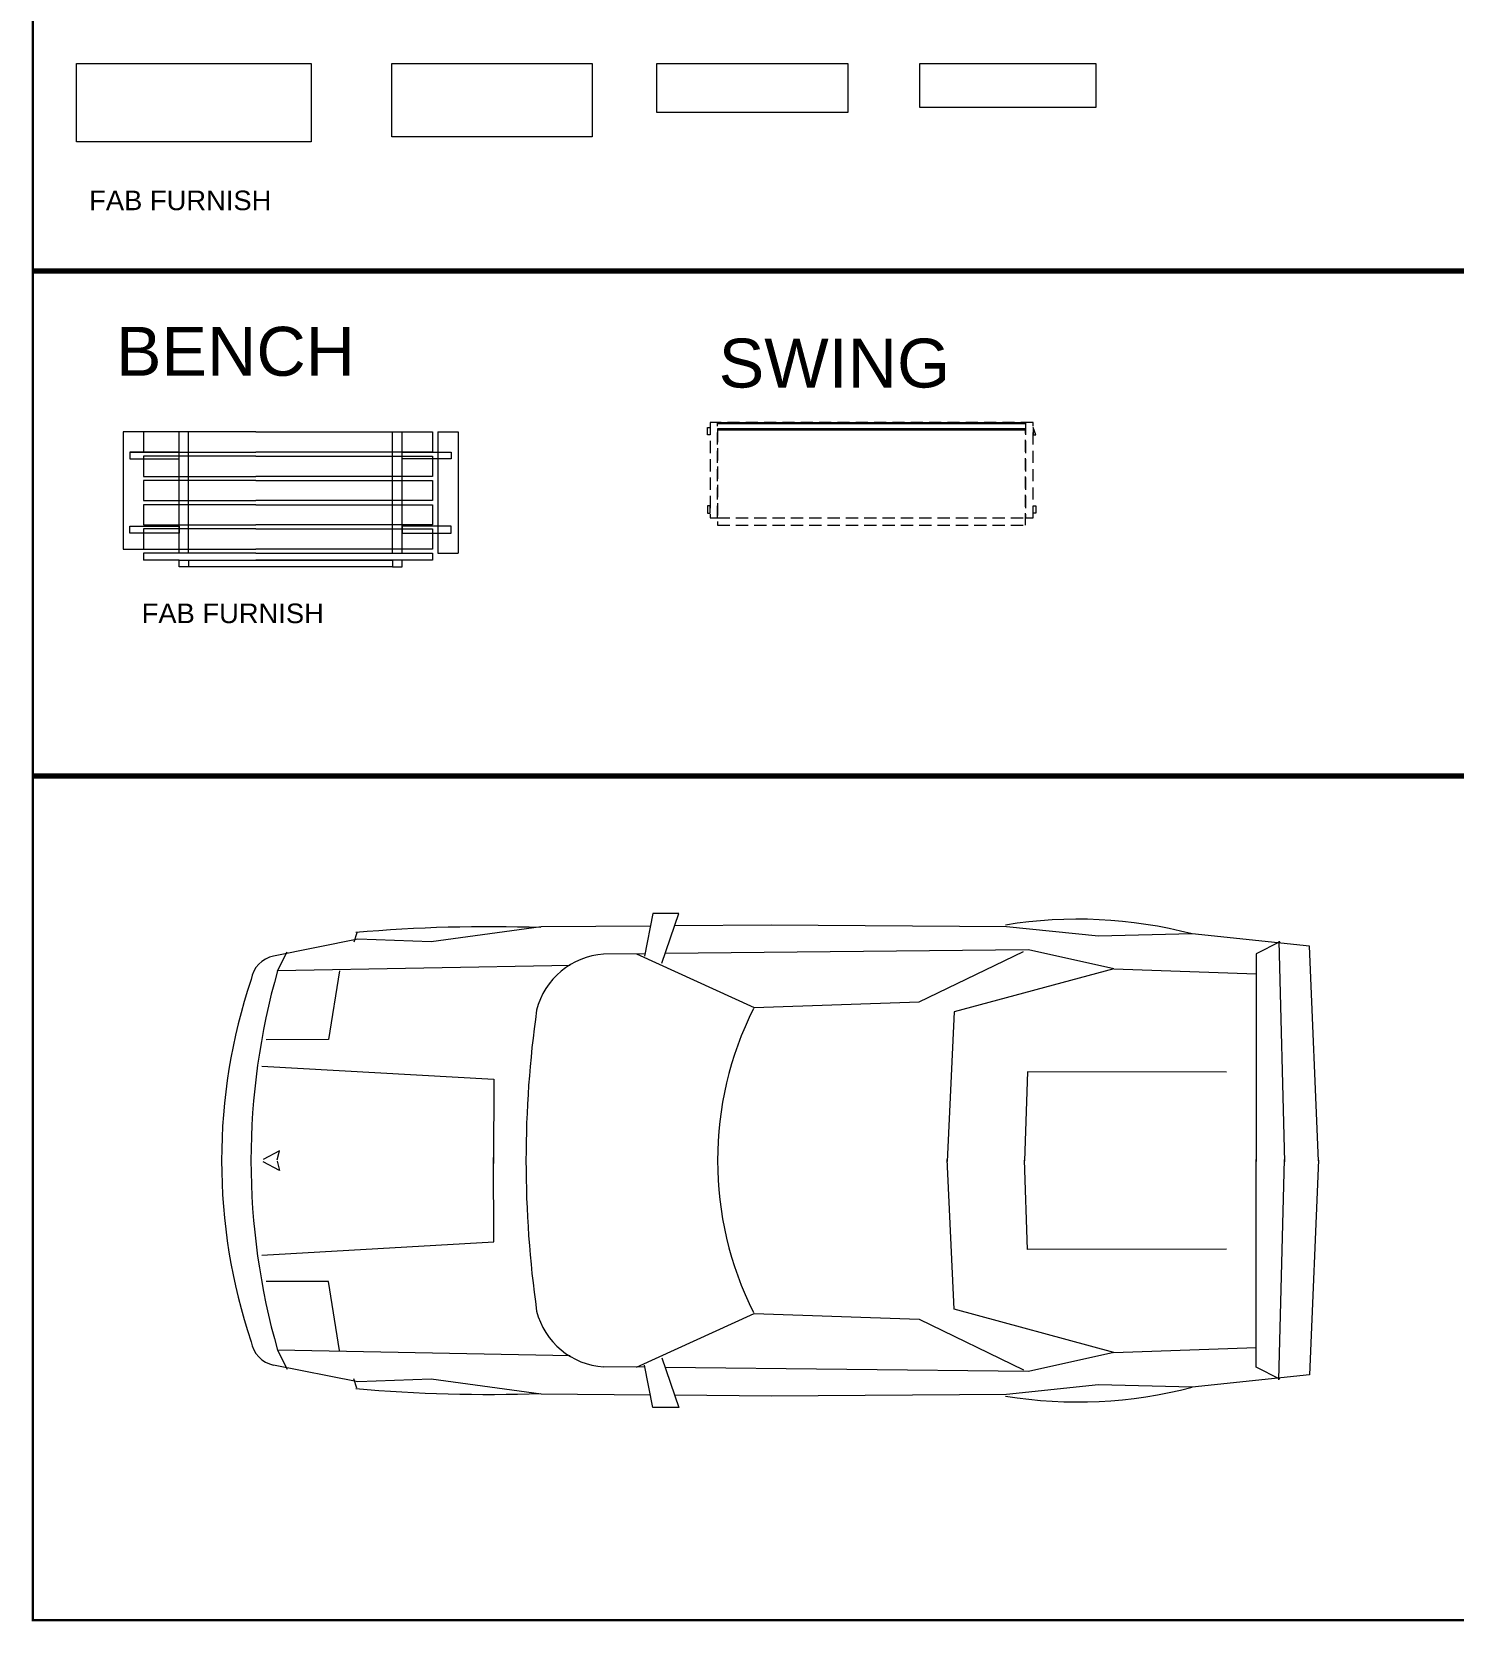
# Model space of a CAD drawing. Header units: inches. Extents: x 0 to 2128, y 0 to 649.
# Drawn here: x 733.1 to 1023.8, y -0.2 to 324.7 of the extents above; entities that cross this region are included whole.
import ezdxf

# ---------------------------------------------------------------- set-up
doc = ezdxf.new("R2010")
doc.units = ezdxf.units.IN
doc.header["$MEASUREMENT"] = 0
doc.linetypes.add('DASHED', pattern=[0.75, 0.5, -0.25])
doc.layers.add('I_FUR', color=7, linetype='Continuous', lineweight=9)
doc.styles.add('ARIAL', font='arial.ttf')

# ---------------------------------------------------------------- blocks, each defined once
blk = doc.blocks.new('A$C55D01761')
at = {"linetype": 'DASHED', "ltscale": 5}
for p, q in [((19.5, 66), (0, 66)), ((0, 66), (0, 64.5)), ((19.5, 0), (19.5, 66)), ((0, 64.5), (19.5, 64.5)), ((0, 64.5), (0, 1.5)), ((19.5, 1.5), (0, 1.5)), ((0, 1.5), (0, 0)), ((0, 0), (19.5, 0))]:
    blk.add_line(p, q, dxfattribs=at)
for points in [[(1, 66), (2.5, 66), (2.5, 66.5521139628836), (1, 66.5521139628836)], [(-1.5, 64.5), (-1.5, 1.5), (18, 1.5), (18, 64.5)], [(1, 0), (2.5, 0), (2.5, -0.5521139628835954), (1, -0.5521139628835954)], [(18.5, 0), (17, 0), (17, -0.5521139628835954)]]:
    blk.add_lwpolyline(points, close=True, dxfattribs=at)
for points in [[(18.5, 66), (17, 66), (17, 66.5521139628836), (18.5, 66.5521139628836)], [(18, 64.5), (18, 1.5), (18.25, 1.5), (18.25, 64.5)], [(19.25, 1.5), (19.25, 64.5), (19.5, 64.5), (19.5, 1.5)]]:
    blk.add_lwpolyline(points, close=True)
blk = doc.blocks.new('Bench')
for p, q in [((-27575634.06807854, 21688588.73095722), (-27575634.06807854, 21688564.73095722)), ((-27575629.93014751, 21688588.73095722), (-27575634.06807854, 21688588.73095722)), ((-27575629.93014751, 21688588.73095722), (-27575629.93014751, 21688584.59302619)), ((-27575622.61980268, 21688563.90337101), (-27575622.61980268, 21688588.73095722)), ((-27575620.6887682, 21688563.90337101), (-27575620.6887682, 21688588.73095722)), ((-27575578.96463027, 21688563.90337101), (-27575578.96463027, 21688588.73095722)), ((-27575577.03359578, 21688563.90337101), (-27575577.03359578, 21688588.73095722)), ((-27575569.72325096, 21688588.73095722), (-27575569.72325096, 21688563.90337101)), ((-27575569.72325096, 21688588.73095722), (-27575565.58531991, 21688588.73095722)), ((-27575565.58531991, 21688588.73095722), (-27575565.58531991, 21688563.90337101)), ((-27575629.93014751, 21688583.76543998), (-27575629.93014751, 21688579.62750895)), ((-27575629.93014751, 21688578.79992273), (-27575629.93014751, 21688574.6619917)), ((-27575629.93014751, 21688573.83440549), (-27575629.93014751, 21688569.69647446)), ((-27575629.93014751, 21688568.86888825), (-27575629.93014751, 21688564.73095722)), ((-27575629.93014751, 21688563.90337101), (-27575629.93014751, 21688562.52406067)), ((-27575622.61980268, 21688562.52406067), (-27575629.9301475, 21688562.52406067)), ((-27575569.72325096, 21688563.90337101), (-27575565.58531991, 21688563.90337101))]:
    blk.add_line(p, q)
for points in [[(-27575606.96463027, 21688588.73095722), (-27575634.06807854, 21688588.73095722)], [(-27575606.96463027, 21688588.73095722), (-27575570.82669923, 21688588.73095722), (-27575570.82669923, 21688584.59302619), (-27575606.96463027, 21688584.59302619)], [(-27575632.6887682, 21688584.59302619), (-27575606.96463027, 21688584.59302619)], [(-27575606.96463027, 21688583.76543998), (-27575629.93014751, 21688583.76543998)], [(-27575606.96463027, 21688583.76543998), (-27575570.82669923, 21688583.76543998), (-27575570.82669923, 21688579.62750895), (-27575606.96463027, 21688579.62750895)], [(-27575629.93014751, 21688579.62750895), (-27575606.96463027, 21688579.62750895)], [(-27575606.96463027, 21688578.79992273), (-27575629.93014751, 21688578.79992273)], [(-27575606.96463027, 21688578.79992273), (-27575570.82669923, 21688578.79992273), (-27575570.82669923, 21688574.6619917), (-27575606.96463027, 21688574.6619917)], [(-27575629.93014751, 21688574.6619917), (-27575606.96463027, 21688574.6619917)], [(-27575606.96463027, 21688573.83440549), (-27575629.93014751, 21688573.83440549)], [(-27575606.96463027, 21688573.83440549), (-27575570.82669923, 21688573.83440549), (-27575570.82669923, 21688569.69647446), (-27575606.96463027, 21688569.69647446)], [(-27575629.93014751, 21688569.69647446), (-27575606.96463027, 21688569.69647446)], [(-27575606.96463027, 21688568.86888825), (-27575629.93014751, 21688568.86888825)], [(-27575606.96463027, 21688568.86888825), (-27575570.82669923, 21688568.86888825), (-27575570.82669923, 21688564.73095722), (-27575606.96463027, 21688564.73095722)], [(-27575634.06807854, 21688564.73095722), (-27575606.96463027, 21688564.73095722)], [(-27575606.96463027, 21688563.90337101), (-27575629.93014751, 21688563.90337101)], [(-27575622.61980268, 21688562.52406067), (-27575606.96463027, 21688562.52406067)], [(-27575622.61980268, 21688562.52406067), (-27575578.96463027, 21688562.52406067), (-27575578.96463027, 21688561.14475032), (-27575622.61980268, 21688561.14475032)], [(-27575606.96463027, 21688563.90337101), (-27575570.82669923, 21688563.90337101), (-27575570.82669923, 21688562.52406067), (-27575606.96463027, 21688562.52406067)]]:
    blk.add_lwpolyline(points)
for points in [[(-27575622.61980268, 21688584.59302619), (-27575632.6887682, 21688584.59302619), (-27575632.6887682, 21688583.21371584), (-27575622.61980268, 21688583.21371584)], [(-27575577.03359578, 21688584.59302619), (-27575566.96463026, 21688584.59302619), (-27575566.96463026, 21688583.21371584), (-27575577.03359578, 21688583.21371584)], [(-27575622.61980268, 21688568.04130205), (-27575632.6887682, 21688568.04130205), (-27575632.6887682, 21688569.42061239), (-27575622.61980268, 21688569.42061239)], [(-27575577.03359578, 21688568.04130205), (-27575566.96463026, 21688568.04130205), (-27575566.96463026, 21688569.42061239), (-27575577.03359578, 21688569.42061239)], [(-27575620.6887682, 21688561.14475032), (-27575622.61980268, 21688561.14475032), (-27575622.61980268, 21688562.52406067), (-27575620.6887682, 21688562.52406067)], [(-27575578.96463027, 21688561.14475032), (-27575577.03359578, 21688561.14475032), (-27575577.03359578, 21688562.52406067), (-27575578.96463027, 21688562.52406067)]]:
    blk.add_lwpolyline(points, close=True)
blk = doc.blocks.new('CHDE05PL')
at = {"color": 0, "linetype": 'ByBlock'}
for p, q in [((1.498255689132463, 0.8740596977102086), (1.46903818006865, 0.7222795450002764)), ((1.591598341153769, 0.8741893201023458), (1.498255689132463, 0.8740596977102086)), ((1.531149100644199, 0.6966160499743524), (1.591598341153769, 0.8741893201023458)), ((0.4407727080617861, 0.8049981147100311), (0.4307033686044406, 0.7714174975170068)), ((1.100120784974592, 0.8261456772679593), (0.7070515194419614, 0.7727208884614356)), ((1.489640223973481, 0.8293037736290784), (1.100120784974592, 0.8261456772679593)), ((1.921344533946694, 0.8328038911428735), (1.576558361437832, 0.830008477492754)), ((2.761897796167488, 0.8270738909088777), (1.921344533946694, 0.8328038911428735)), ((3.090714140377485, 0.7930442411984587), (2.761897796167488, 0.8270738909088777)), ((3.424529715681956, 0.801324689183957), (3.090714140377485, 0.7930442411984587)), ((3.843943863541369, 0.7573048782261367), (3.424529715681956, 0.801324689183957)), ((0.4454021564235405, 0.7824735150788911), (0.1441155756895682, 0.7222297688979893)), ((0.7070515194419614, 0.7727208884614356), (0.4454021564235405, 0.7824735150788911)), ((2.840640633132181, 0.7448760126687262), (1.542807144039329, 0.7308622517713275)), ((2.449595167990764, 0.5585669482730964), (2.822716109300984, 0.7388735015870794)), ((3.145593795824538, 0.6767867737269171), (2.840640633132181, 0.7448760126687262)), ((3.737704652811032, 0.7727911215568497), (3.653157888823614, 0.7299107414675065)), ((3.734482748002618, 0.7750857319182387), (3.754429013473554, -0.0125529301232064)), ((3.875816611499544, -0.0096254610411393), (3.843943863541369, 0.7573048782261367)), ((0.1582321884969815, 0.6689148706341826), (0.1923369688270213, 0.7373344256790233)), ((1.202850679043535, 0.6888030804161076), (0.1582321884969815, 0.6689148706341826)), ((1.470540129693347, 0.7300819261992615), (1.322933918516071, 0.7284881022089281)), ((1.440626033411149, 0.7297589194374156), (1.860598303574874, 0.5379768974295303)), ((3.653157888823614, 0.7299107414675065), (3.653268212047635, -0.0117737755528538)), ((0.3793450903890516, 0.669726641336581), (0.3396827123296475, 0.4236695182847825)), ((3.145593795824538, 0.6767867737269171), (2.574714931027131, 0.5228749799627508)), ((3.145593795824538, 0.6767867737269171), (3.653168430109417, 0.6590434463339534)), ((1.860598303574874, 0.5379768974295303), (2.449595167990764, 0.5585669482730964)), ((2.574714931027131, 0.5228749799627508), (2.549707210369319, -0.0114669929570255)), ((0.3396827123296475, 0.4236695182847825), (0.1171583036051516, 0.4233605047144238)), ((0.1025485455680837, 0.3290777507049825), (0.9312034207954979, 0.2824075228252241)), ((2.837107619139828, 0.3089646790838856), (2.825594268119118, -0.0092446085069469)), ((3.547526562415043, 0.3076521339397686), (2.837107619139828, 0.3089646790838856)), ((0.9312034207954979, 0.2824075228252241), (0.9293225804345864, -0.0187751628196793)), ((0.1645834090285803, 0.0270641892396952), (0.1066893723073576, -0.003823939365418)), ((0.1568125111363088, -0.0060534192637647), (0.1645834090285803, 0.0270641892396952)), ((0.9312034207954979, -0.2987394745736083), (0.9293225804345864, 0.0024432110712951)), ((0.1645834090285803, -0.0433961409880794), (0.1066893723073576, -0.0125080123829662)), ((0.1568125111363088, -0.0102785324846195), (0.1645834090285803, -0.0433961409880794)), ((2.574714931027131, -0.539206931711135), (2.549707210369319, -0.0048649587913587)), ((2.837107619139828, -0.3252966308322698), (2.825594268119118, -0.0070873432414373)), ((3.653157888823614, -0.7462426932158907), (3.653268212047635, -0.0045581761954736)), ((3.734482748002618, -0.7914176836666229), (3.754429013473554, -0.0037790216251778)), ((3.875816611499544, -0.0067064907072449), (3.843943863541369, -0.7736368299744641)), ((0.1025485455680837, -0.3454097024533667), (0.9312034207954979, -0.2987394745736083)), ((3.547526562415043, -0.3239840856881528), (2.837107619139828, -0.3252966308322698)), ((0.3396827123296475, -0.4400014700331667), (0.1171583036051516, -0.439692456462808)), ((0.3793450903890516, -0.6860585930849652), (0.3396827123296475, -0.4400014700331667)), ((1.440626033411149, -0.7460908711857998), (1.860598303574874, -0.5543088491779145)), ((1.860598303574874, -0.5543088491779145), (2.449595167990764, -0.5748989000214806)), ((3.145593795824538, -0.6931187254753013), (2.574714931027131, -0.539206931711135)), ((2.449595167990764, -0.5748989000214806), (2.822716109300984, -0.7552054533354636)), ((3.145593795824538, -0.6931187254753013), (3.653168430109417, -0.6753753980823376)), ((0.1582321884969815, -0.6852468223825668), (0.1923369688270213, -0.7536663774274075)), ((1.202850679043535, -0.7051350321644918), (0.1582321884969815, -0.6852468223825668)), ((1.531149100644199, -0.7129480017227366), (1.591598341153769, -0.89052127185073)), ((3.145593795824538, -0.6931187254753013), (2.840640633132181, -0.7612079644171104)), ((0.4454021564235405, -0.7988054668272753), (0.1441155756895682, -0.7385617206463735)), ((0.4407727080617861, -0.8213300664584153), (0.4307033686044406, -0.7877494492653909)), ((0.7070515194419614, -0.7890528402098198), (0.4454021564235405, -0.7988054668272753)), ((1.100120784974592, -0.8424776290163435), (0.7070515194419614, -0.7890528402098198)), ((1.470540129693347, -0.7464138779476457), (1.322933918516071, -0.7448200539573123)), ((1.498255689132463, -0.8903916494585928), (1.46903818006865, -0.7386114967486606)), ((2.840640633132181, -0.7612079644171104), (1.542807144039329, -0.7471942035197117)), ((3.843943863541369, -0.7736368299744641), (3.424529715681956, -0.8176566409323412)), ((3.737704652811032, -0.7891230733052339), (3.653157888823614, -0.7462426932158907)), ((1.489640223973481, -0.8456357253774626), (1.100120784974592, -0.8424776290163435)), ((1.921344533946694, -0.8491358428912577), (1.576558361437832, -0.8463404292411382)), ((2.761897796167488, -0.8434058426572619), (1.921344533946694, -0.8491358428912577)), ((3.090714140377485, -0.8093761929468428), (2.761897796167488, -0.8434058426572619)), ((3.424529715681956, -0.8176566409323412), (3.090714140377485, -0.8093761929468428)), ((1.591598341153769, -0.89052127185073), (1.498255689132463, -0.8903916494585928))]:
    blk.add_line(p, q, dxfattribs=at)
for centre, radius, start, end in [((3.01599555438679, -0.7623644388701792), 1.616175686656558, 75.35802053379702, 99.19455251377046), ((0.9147434420356716, -4.737657518690014), 5.56452936189608, 88.10980456358213, 94.91949489840616), ((0.1640366603424468, 0.622601909409525), 0.1016, 101.3074511011914, 170.8917830010671), ((1.339050675763701, 0.4657108194959961), 0.263271058367943, 93.50969040910375, 166.0719755940319), ((1.994082801945864, -0.0081659758741921), 2.035859947254242, 161.4743783001316, 198.5256216998681), ((2.517647689766135, -0.0081659758741921), 2.454644573118007, 163.9881229363838, 196.0118770636163), ((4.862043254093009, -0.0081659758741921), 3.816526109777026, 171.9076781609537, 188.0923218390462), ((2.941331456791886, -0.0081659758741921), 1.211491772449749, 153.3754281140504, 206.6245718859495), ((1.339050675763701, -0.4820427712443803), 0.263271058367943, 193.9280244059681, 266.4903095908962), ((0.1640366603423899, -0.6389338611579092), 0.1016, 189.1082169989326, 258.6925488988086), ((0.9147434420356716, 4.721325566941687), 5.56452936189608, 265.0805051015938, 271.8901954364179), ((3.01599555438679, 0.7460324871217952), 1.616175686656558, 260.8054474862295, 284.6419794662029)]:
    blk.add_arc(centre, radius, start, end, dxfattribs=at)

msp = doc.modelspace()

# ---------------------------------------------------------------- linework, layer by layer
at = {"lineweight": 70}
for p, q in [((733.3476145043969, 275.8604661173575), (1458.099278196191, 275.8604661173575)), ((733.3476145043969, 172.6401305542532), (1458.099278196191, 172.6401305542532))]:
    msp.add_line(p, q, dxfattribs=at)
at = {"const_width": 0.4531174005978756}
msp.add_lwpolyline([(733.3476145043969, 621.0579467576495), (1458.099278196191, 621.0579467576495), (1458.099278196191, -8.526512829121202e-14), (733.3476145043969, -8.526512829121202e-14)], close=True, dxfattribs=at)
at = {"layer": 'I_FUR'}
for points in [[(742.2389914067112, 318.2419268086397), (790.2389914067111, 318.2419268086397), (790.2389914067111, 302.2419268086397), (742.2389914067112, 302.2419268086397), (742.2389914067112, 318.2419268086397)], [(806.7213873156618, 318.2419268086397), (847.7213873156618, 318.2419268086397), (847.7213873156618, 303.2419268086397), (806.7213873156618, 303.2419268086397), (806.7213873156618, 318.2419268086397)], [(860.9621485934307, 318.2419268086397), (899.9621485934307, 318.2419268086397), (899.9621485934307, 308.2419268086397), (860.9621485934307, 308.2419268086397), (860.9621485934307, 318.2419268086397)]]:
    msp.add_lwpolyline(points, dxfattribs=at)
msp.add_lwpolyline([(950.6866118009597, 318.2419268086397), (950.6866118009597, 309.2419268086397), (914.6866118009597, 309.2419268086397), (914.6866118009597, 318.2419268086397)], close=True, dxfattribs=at)

# ---------------------------------------------------------------- block references
at = {"layer": 'I_FUR', "rotation": 89.99999999999999}
msp.add_blockref('A$C55D01761', (937.8491075219877, 225.3338197824287), dxfattribs=at)
at = {"layer": 'I_FUR'}
msp.add_blockref('Bench', (27576385.86649345, -21688345.79246147), dxfattribs=at)
at = {"layer": 'I_FUR', "xscale": 57.24797499810385, "yscale": 57.24797499810385, "zscale": 57.24797499810385}
msp.add_blockref('CHDE05PL', (774.3231895503226, 94.41558157515921), dxfattribs=at)

# ---------------------------------------------------------------- texts
at = {"linetype": 'ByBlock', "lineweight": 5, "attachment_point": 1, "style": 'ARIAL'}
for s, width, insert, char_height in [('{\\C7;FAB FURNISH}', 1753.466119858771, (744.8597619631366, 292.254033767881), 4), ('{\\C7;BENCH}', 1551.968790085593, (750.3281802541169, 264.4031637729886), 10), ('{\\C7;SWING}', 1551.968790085593, (873.5778288413379, 261.9955368157612), 10), ('{\\C7;FAB FURNISH}', 1753.466119858771, (755.589167294538, 207.8266887474674), 4)]:
    msp.add_mtext_dynamic_manual_height_columns(s, width=width, gutter_width=1, heights=[0], dxfattribs=dict(at, insert=insert, char_height=char_height))

doc.saveas('drawing.dxf')
